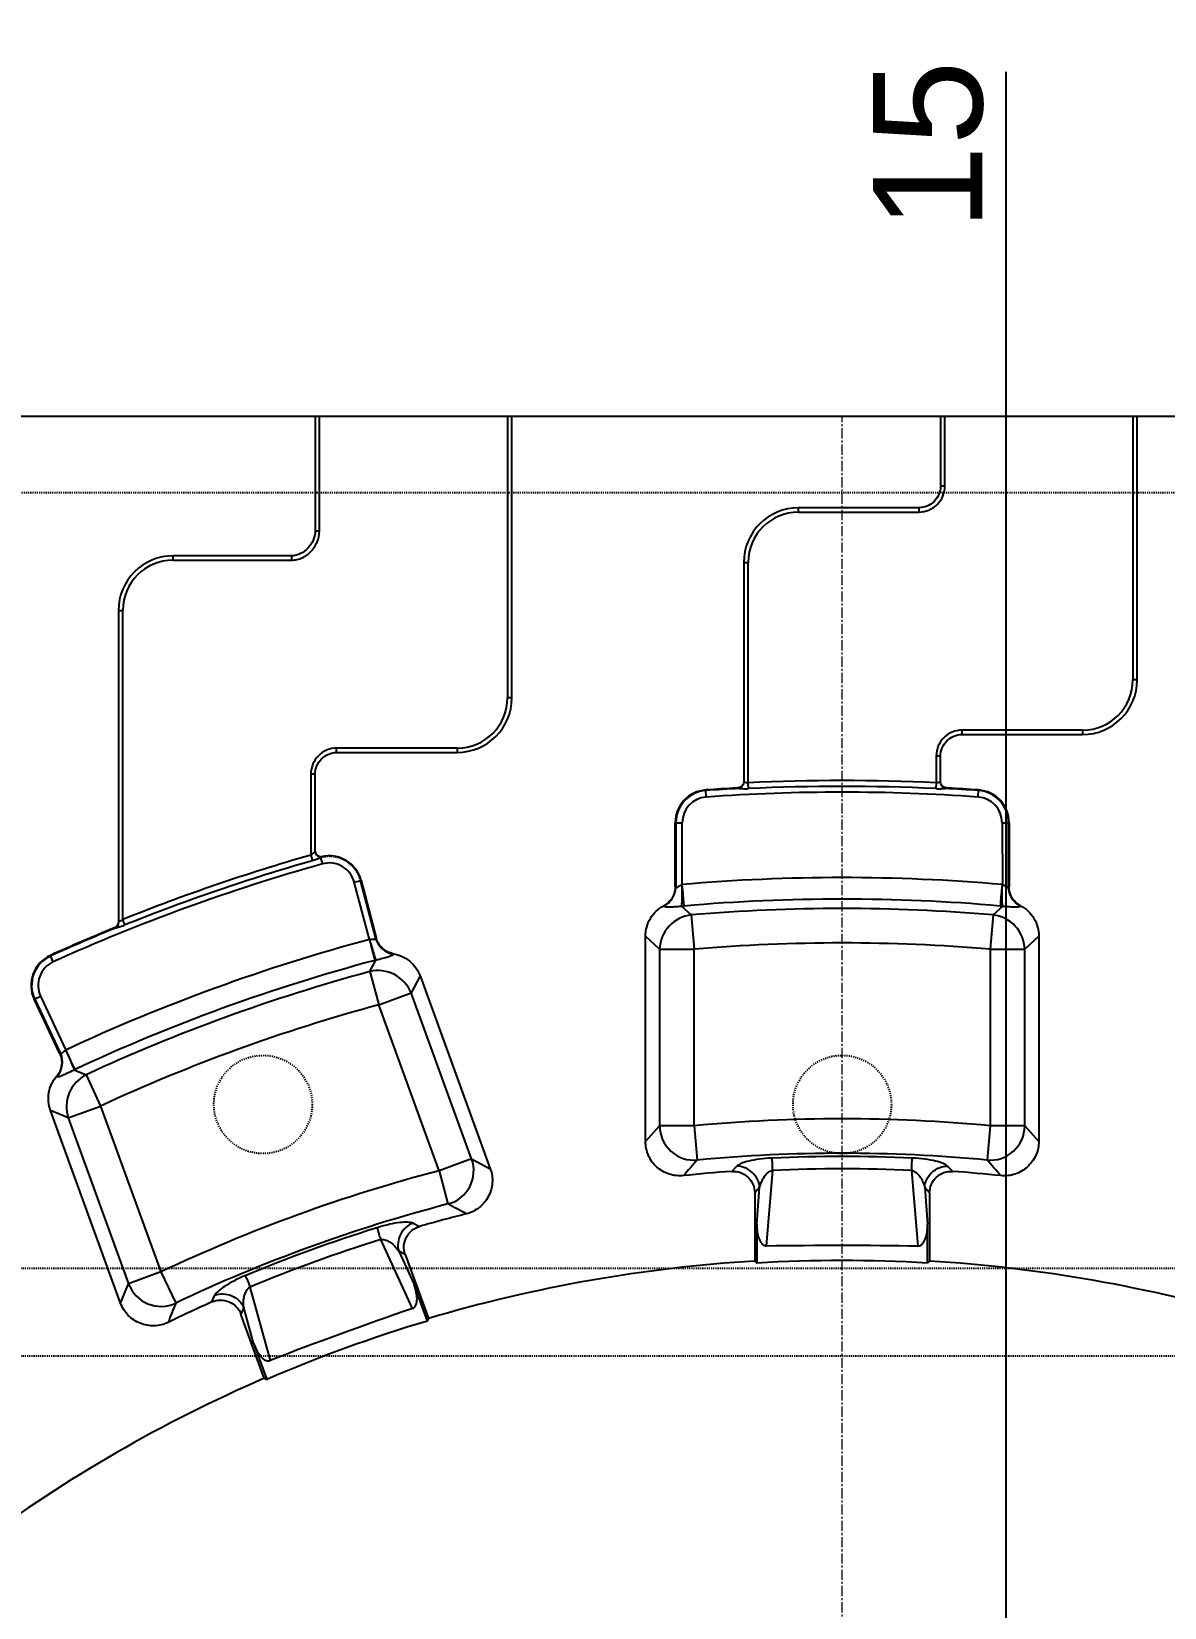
# Model space of a CAD drawing. Header units: millimetres. Extents: x 2164 to 3649, y 875 to 1925.
# Drawn here: x 2832.6 to 2936.3, y 1500.7 to 1645 of the extents above; entities that cross this region are included whole.
import ezdxf

# ---------------------------------------------------------------- set-up
doc = ezdxf.new("R2010")
doc.units = ezdxf.units.MM
doc.linetypes.add('CENTER', pattern=[0.6, 0.375, -0.075, 0.075, -0.075])
doc.linetypes.add('HIDDEN', pattern=[0.2, 0.1, -0.1])
doc.layers.add('21', color=7, linetype='Continuous')
doc.layers.add('center', color=1, linetype='CENTER', lineweight=9)
doc.layers.add('dim', color=82, linetype='Continuous', lineweight=9)
doc.styles.get("Standard").update_dxf_attribs({"font": 'arial.ttf'})
doc.dimstyles.new('ISO-25', dxfattribs={"dimscale": 4, "dimtxt": 2.5, "dimasz": 2.5, "dimexe": 1.25, "dimexo": 0.625, "dimtad": 1, "dimtxsty": 'Standard', "dimcen": 2.5, "dimadec": 0, "dimazin": 0, "dimtfac": 1, "dimtmove": 0, "dimatfit": 3, "dimfxl": 0, "dimarcsym": 0})

# ---------------------------------------------------------------- blocks, each defined once
blk = doc.blocks.new('*D26')
at = {"layer": 'Defpoints', "color": 0, "transparency": 16777216}
for p in [(2921.76, 1625.86), (2921.76, 1459.78), (2906.76, 1399.78)]:
    blk.add_point(p, dxfattribs=at)
at = {"layer": 'dim', "color": 0, "lineweight": -2, "transparency": 16777216}
blk.add_line((2921.76, 1461.78), (2921.76, 1641.32), dxfattribs=at)
at = {"layer": 'dim', "color": 0, "transparency": 16777216, "insert": (2914.66, 1634.59), "char_height": 10, "attachment_point": 5, "rotation": 90}
blk.add_mtext('15', dxfattribs=at)
blk = doc.blocks.new('*D27')
at = {"layer": 'Defpoints', "color": 0, "transparency": 16777216}
for p in [(2987.76, 1629.23), (2987.76, 1480.78), (2906.76, 1399.78)]:
    blk.add_point(p, dxfattribs=at)
at = {"layer": 'dim', "color": 0, "lineweight": -2, "transparency": 16777216}
blk.add_line((2987.76, 1482.78), (2987.76, 1643.64), dxfattribs=at)
at = {"layer": 'dim', "color": 0, "transparency": 16777216, "insert": (2980.66, 1637.43), "char_height": 10, "attachment_point": 5, "rotation": 90}
blk.add_mtext('81', dxfattribs=at)
blk = doc.blocks.new('*D28')
at = {"layer": 'Defpoints', "color": 0, "transparency": 16777216}
for p in [(2964.76, 1626.46), (2964.76, 1422.28), (2906.76, 1399.78)]:
    blk.add_point(p, dxfattribs=at)
at = {"layer": 'dim', "color": 0, "lineweight": -2, "transparency": 16777216}
blk.add_line((2964.76, 1424.28), (2964.76, 1642.8), dxfattribs=at)
at = {"layer": 'dim', "color": 0, "transparency": 16777216, "insert": (2957.66, 1635.63), "char_height": 10, "attachment_point": 5, "rotation": 90}
blk.add_mtext('58', dxfattribs=at)

msp = doc.modelspace()

# ---------------------------------------------------------------- linework, layer by layer
at = {"layer": '21', "color": 7, "linetype": 'Continuous'}
for p, q in [((2756.76, 1609.779), (3056.76, 1609.779)), ((2858.528, 1609.779), (2858.528, 1599.263)), ((2858.925, 1599.263), (2858.925, 1609.779)), ((2876.131, 1609.779), (2876.131, 1584.008)), ((2876.528, 1584.008), (2876.528, 1609.779)), ((2915.76, 1609.779), (2915.76, 1603.377)), ((2916.157, 1603.377), (2916.157, 1609.779)), ((2933.364, 1609.779), (2933.364, 1585.652)), ((2933.76, 1585.652), (2933.76, 1609.779)), ((2916.157, 1603.377), (2915.76, 1603.377)), ((2902.76, 1601.011), (2902.76, 1601.407)), ((2913.791, 1601.407), (2902.76, 1601.407)), ((2902.76, 1601.011), (2913.791, 1601.011)), ((2913.791, 1601.407), (2913.791, 1601.011)), ((2858.925, 1599.263), (2858.528, 1599.263)), ((2845.528, 1596.611), (2845.528, 1597.008)), ((2856.376, 1597.008), (2845.528, 1597.008)), ((2845.528, 1596.611), (2856.376, 1596.611)), ((2856.376, 1597.008), (2856.376, 1596.611)), ((2897.76, 1596.407), (2897.76, 1576.291)), ((2897.76, 1596.407), (2898.157, 1596.407)), ((2898.157, 1576.225), (2898.157, 1596.407)), ((2840.528, 1592.008), (2840.528, 1563.502)), ((2840.528, 1592.008), (2840.925, 1592.008)), ((2840.925, 1563.708), (2840.925, 1592.008)), ((2933.76, 1585.652), (2933.364, 1585.652)), ((2876.528, 1584.008), (2876.131, 1584.008)), ((2917.73, 1580.652), (2917.73, 1581.049)), ((2928.76, 1581.049), (2917.73, 1581.049)), ((2917.73, 1580.652), (2928.76, 1580.652)), ((2928.76, 1581.049), (2928.76, 1580.652)), ((2860.497, 1579.008), (2860.497, 1579.405)), ((2871.528, 1579.405), (2860.497, 1579.405)), ((2860.497, 1579.008), (2871.528, 1579.008)), ((2871.528, 1579.405), (2871.528, 1579.008)), ((2915.364, 1578.682), (2915.364, 1576.224)), ((2915.364, 1578.682), (2915.76, 1578.682)), ((2915.76, 1576.291), (2915.76, 1578.682)), ((2858.131, 1577.038), (2858.131, 1569.609)), ((2858.131, 1577.038), (2858.528, 1577.038)), ((2858.515, 1569.934), (2858.528, 1577.038)), ((2894.318, 1574.926), (2894.272, 1575.569)), ((2898.183, 1575.692), (2898.157, 1576.225)), ((2915.364, 1576.224), (2915.338, 1575.692)), ((2919.203, 1574.926), (2919.249, 1575.569)), ((2891.485, 1566.716), (2891.485, 1572.577)), ((2891.485, 1572.577), (2892.129, 1572.577)), ((2891.538, 1572.577), (2891.538, 1566.667)), ((2892.102, 1566.901), (2892.129, 1572.577)), ((2921.392, 1572.577), (2921.419, 1566.9)), ((2921.392, 1572.577), (2922.036, 1572.577)), ((2921.983, 1566.666), (2921.984, 1572.577)), ((2922.036, 1572.577), (2922.036, 1566.715)), ((2859.031, 1569.361), (2859.188, 1568.8)), ((2862.105, 1567.132), (2862.728, 1567.296)), ((2863.498, 1561.875), (2862.105, 1567.132)), ((2864.075, 1561.96), (2862.676, 1567.282)), ((2862.728, 1567.296), (2864.114, 1562.024)), ((2891.538, 1566.667), (2891.485, 1566.716)), ((2922.036, 1566.715), (2921.983, 1566.666)), ((2890.437, 1564.972), (2890.475, 1564.938)), ((2892.063, 1564.929), (2892.945, 1564.136)), ((2892.945, 1564.136), (2893.209, 1560.995)), ((2920.576, 1564.135), (2920.312, 1560.995)), ((2920.576, 1564.135), (2921.458, 1564.929)), ((2923.046, 1564.938), (2923.084, 1564.972)), ((2841.123, 1563.213), (2840.925, 1563.708)), ((2864.114, 1562.024), (2864.075, 1561.96)), ((2888.76, 1543.398), (2888.76, 1562.183)), ((2890.057, 1560.995), (2888.76, 1562.183)), ((2924.76, 1562.183), (2923.463, 1560.995)), ((2924.76, 1562.183), (2924.76, 1543.398)), ((2834.559, 1559.836), (2834.294, 1560.423)), ((2863.533, 1558.949), (2864.09, 1559.994)), ((2865.667, 1560.536), (2865.692, 1560.58)), ((2890.057, 1560.995), (2890.057, 1544.829)), ((2890.057, 1560.995), (2893.209, 1560.995)), ((2893.209, 1544.829), (2893.209, 1560.995)), ((2920.312, 1560.995), (2920.312, 1544.829)), ((2920.312, 1560.995), (2923.463, 1560.995)), ((2923.463, 1544.829), (2923.463, 1560.995)), ((2863.533, 1558.949), (2864.359, 1555.908)), ((2868.133, 1558.546), (2867.321, 1556.986)), ((2868.133, 1558.546), (2874.558, 1540.893)), ((2864.359, 1555.908), (2867.321, 1556.986)), ((2872.85, 1541.794), (2867.321, 1556.986)), ((2832.815, 1556.408), (2833.398, 1556.683)), ((2835.143, 1551.476), (2832.815, 1556.408)), ((2832.863, 1556.431), (2835.214, 1551.452)), ((2833.398, 1556.683), (2835.71, 1551.76)), ((2869.889, 1540.716), (2864.359, 1555.908)), ((2835.214, 1551.452), (2835.143, 1551.476)), ((2836.471, 1549.941), (2837.569, 1549.498)), ((2834.864, 1549.357), (2834.912, 1549.34)), ((2837.569, 1549.498), (2838.891, 1546.638)), ((2840.729, 1528.58), (2834.304, 1546.233)), ((2835.929, 1545.56), (2834.304, 1546.233)), ((2835.929, 1545.56), (2838.891, 1546.638)), ((2835.929, 1545.56), (2841.459, 1530.368)), ((2838.891, 1546.638), (2844.42, 1531.446)), ((2888.76, 1543.398), (2890.057, 1544.829)), ((2893.209, 1544.829), (2890.057, 1544.829)), ((2893.209, 1544.829), (2893.502, 1541.691)), ((2920.312, 1544.829), (2920.019, 1541.691)), ((2923.463, 1544.829), (2920.312, 1544.829)), ((2923.463, 1544.829), (2924.76, 1543.398)), ((2872.85, 1541.794), (2869.889, 1540.716)), ((2872.85, 1541.794), (2874.558, 1540.893)), ((2896.65, 1540.65), (2897.105, 1541.131)), ((2869.889, 1540.716), (2870.686, 1537.668)), ((2900.377, 1540.744), (2899.814, 1533.848)), ((2913.706, 1533.832), (2913.141, 1540.745)), ((2899.209, 1539.166), (2898.76, 1538.685)), ((2898.76, 1538.685), (2898.761, 1532.439)), ((2898.937, 1535.847), (2899.209, 1539.166)), ((2914.311, 1539.167), (2914.584, 1535.831)), ((2914.76, 1538.685), (2914.311, 1539.167)), ((2914.76, 1538.685), (2914.76, 1532.437)), ((2867.489, 1535.911), (2868.084, 1535.612)), ((2898.937, 1535.847), (2898.937, 1532.262)), ((2914.584, 1532.26), (2914.584, 1535.831)), ((2867.447, 1528.113), (2864.547, 1534.427)), ((2866.184, 1533.344), (2867.587, 1530.291)), ((2866.773, 1533.044), (2866.184, 1533.344)), ((2866.773, 1533.044), (2868.908, 1527.179)), ((2844.42, 1531.446), (2841.459, 1530.368)), ((2844.42, 1531.446), (2845.769, 1528.598)), ((2840.729, 1528.58), (2841.459, 1530.368)), ((2852.556, 1530.065), (2854.399, 1523.342)), ((2868.803, 1526.953), (2867.587, 1530.291)), ((2849.083, 1528.696), (2849.348, 1529.309)), ((2851.997, 1528.183), (2851.738, 1527.572)), ((2852.89, 1524.921), (2851.997, 1528.183)), ((2853.872, 1521.709), (2851.738, 1527.572)), ((2852.89, 1524.921), (2854.098, 1521.603))]:
    msp.add_line(p, q, dxfattribs=at)
at = {"layer": '21', "color": 8, "linetype": 'HIDDEN'}
for p, q in [((3056.76, 1602.779), (2756.76, 1602.779)), ((2706.76, 1531.779), (3035.26, 1531.779)), ((2706.76, 1523.779), (3035.26, 1523.779))]:
    msp.add_line(p, q, dxfattribs=at)
for centre in [(2853.76, 1546.779), (2906.76, 1546.779)]:
    msp.add_circle(centre, 4.5, dxfattribs=at)
at = {"layer": '21', "color": 7, "linetype": 'Continuous'}
for centre, radius, start, end in [((2902.76, 1596.407), 5, 90, 180), ((2902.76, 1596.407), 4.603, 90, 180), ((2845.528, 1592.008), 5, 90, 180), ((2845.528, 1592.008), 4.603, 90, 180), ((2928.76, 1585.652), 5, 270, 0), ((2928.76, 1585.652), 4.603, 270, 0), ((2871.528, 1584.008), 5, 270, 0), ((2871.528, 1584.008), 4.603, 270, 0), ((2894.485, 1572.577), 3, 94.063, 180), ((2906.759, 1399.779), 176.233, 93.13361, 94.063), ((2906.759, 1399.779), 176.179, 93.06256, 94.063), ((2906.759, 1399.779), 176.655, 87.20808, 92.79093), ((2906.759, 1399.779), 176.121, 87.20808, 92.79093), ((2906.759, 1399.779), 176.179, 85.93596, 86.93644), ((2906.759, 1399.779), 176.233, 85.93596, 86.8654), ((2919.036, 1572.577), 3, 0, 85.93596), ((2894.485, 1572.577), 2.946, 94.063, 180), ((2894.485, 1572.577), 2.355, 94.063, 180), ((2906.759, 1399.779), 175.588, 85.93596, 94.063), ((2919.036, 1572.577), 2.355, 0, 85.93596), ((2919.034, 1572.573), 2.95, 0.06017, 85.90257), ((2906.762, 1399.78), 175.588, 105.72028, 114.28079), ((2906.762, 1399.78), 176.655, 105.97943, 111.88179), ((2906.762, 1399.78), 176.121, 105.97943, 111.88179), ((2859.827, 1566.533), 3, 14.728, 104.13624), ((2859.827, 1566.533), 2.355, 14.728, 105.72028), ((2906.759, 1399.779), 167.77, 84.98661, 95.01231), ((2906.759, 1399.779), 165.8, 84.99636, 95.00257), ((2890.923, 1580.684), 15.797, 274.13767, 275.00387), ((2906.759, 1399.779), 164.936, 85.19454, 94.80438), ((2922.598, 1580.684), 15.797, 264.99506, 265.86156), ((2906.762, 1399.78), 176.233, 112.23191, 114.28079), ((2906.762, 1399.78), 176.179, 112.15761, 114.28079), ((2906.766, 1399.78), 167.77, 104.94524, 115.05757), ((2906.759, 1399.779), 161.784, 85.19454, 94.80438), ((2835.528, 1557.689), 3, 114.28079, 205.27308), ((2835.528, 1557.689), 2.946, 114.28079, 205.27308), ((2835.528, 1557.689), 2.355, 114.28079, 205.27308), ((2906.766, 1399.78), 165.8, 104.94912, 115.05391), ((2859.93, 1575.195), 15.76, 284.94906, 285.30362), ((2906.766, 1399.78), 164.936, 105.19562, 114.80546), ((2906.766, 1399.78), 161.784, 105.19562, 114.80546), ((2829.88, 1564.258), 15.761, 294.72024, 295.05396), ((2906.759, 1399.779), 145.681, 84.66189, 95.33691), ((2893.209, 1544.829), 3.151, 180, 275.33691), ((2920.312, 1544.829), 3.151, 264.66189, 0), ((2869.889, 1540.716), 3.151, 284.66309, 20), ((3170.207, 1295.06), 370.665, 138.28891, 138.58389), ((2906.759, 1399.779), 142.53, 84.66189, 95.33691), ((2906.774, 1398.788), 143.223, 87.433, 92.57925), ((2643.317, 1295.067), 370.658, 41.4155, 41.71048), ((2906.766, 1399.78), 145.681, 104.66309, 115.33811), ((2906.759, 1399.779), 141.233, 94.10459, 95.90218), ((2906.775, 1397.826), 143.061, 87.44937, 92.56296), ((2906.759, 1399.779), 141.233, 84.09659, 85.89415), ((2906.766, 1399.78), 142.53, 104.66309, 115.33811), ((2906.766, 1399.78), 141.233, 104.09782, 105.89541), ((2695.02, 1211.268), 370.669, 61.41611, 61.71108), ((2906.992, 1399.102), 142.949, 107.41467, 112.56968), ((2907.308, 1398.233), 142.75, 107.43063, 112.55361), ((2906.747, 1399.766), 132.914, 93.44456, 106.54026), ((2906.747, 1399.633), 132.858, 86.61815, 93.36978), ((2917.929, 1529.107), 4.597, 133.57501, 136.68732), ((2906.747, 1399.766), 132.913, 73.44719, 86.54346), ((2844.42, 1531.446), 3.151, 200, 295.33811), ((2906.766, 1399.78), 141.233, 114.10585, 115.90341), ((3190.134, 1391.485), 370.658, 158.28952, 158.5845), ((3001.939, 1140.013), 410.742, 109.11321, 111.05125), ((2906.747, 1399.766), 132.726, 106.61165, 113.37), ((2873.024, 1525.134), 4.596, 153.57094, 156.6859), ((2906.747, 1399.766), 132.914, 113.44141, 126.53952)]:
    msp.add_arc(centre, radius, start, end, dxfattribs=at)
at = {"layer": '21', "color": 8, "linetype": 'HIDDEN'}
msp.add_arc((2859.827, 1566.533), 2.946, 14.728, 104.02506, dxfattribs=at)
at = {"layer": '21', "color": 7, "linetype": 'Continuous'}
for points, knots in [([(2915.76, 1603.377), (2915.759, 1603.121), (2915.657, 1602.603), (2915.216, 1601.952), (2914.565, 1601.51), (2914.047, 1601.409), (2913.791, 1601.407)], [0, 0, 0, 0, 0.2500543, 0.5000031, 0.7499496, 1, 1, 1, 1]), ([(2913.791, 1601.011), (2914.103, 1601.015), (2914.724, 1601.139), (2915.499, 1601.669), (2916.028, 1602.444), (2916.153, 1603.065), (2916.157, 1603.377)], [0, 0, 0, 0, 0.2542046, 0.5000027, 0.7458302, 1, 1, 1, 1]), ([(2858.528, 1599.263), (2858.527, 1598.979), (2858.393, 1598.409), (2857.911, 1597.693), (2857.231, 1597.158), (2856.659, 1597.006), (2856.376, 1597.008)], [0, 0, 0, 0, 0.2499925, 0.5001537, 0.750302, 1, 1, 1, 1]), ([(2856.376, 1596.611), (2856.544, 1596.611), (2856.88, 1596.65), (2857.356, 1596.82), (2857.788, 1597.081), (2858.293, 1597.528), (2858.77, 1598.245), (2858.921, 1598.924), (2858.925, 1599.263)], [0, 0, 0, 0, 0.1249783, 0.2486898, 0.37298, 0.4980334, 0.7482147, 1, 1, 1, 1]), ([(2917.73, 1581.049), (2917.418, 1581.044), (2916.797, 1580.92), (2916.022, 1580.39), (2915.493, 1579.615), (2915.368, 1578.994), (2915.364, 1578.682)], [0, 0, 0, 0, 0.2542046, 0.5000027, 0.7458302, 1, 1, 1, 1]), ([(2915.76, 1578.682), (2915.762, 1578.938), (2915.864, 1579.456), (2916.305, 1580.107), (2916.956, 1580.549), (2917.474, 1580.65), (2917.73, 1580.652)], [0, 0, 0, 0, 0.2500543, 0.5000031, 0.7499496, 1, 1, 1, 1]), ([(2860.497, 1579.405), (2860.185, 1579.4), (2859.564, 1579.272), (2858.795, 1578.739), (2858.262, 1577.971), (2858.135, 1577.351), (2858.131, 1577.038)], [0, 0, 0, 0, 0.2548703, 0.5002084, 0.7453838, 1, 1, 1, 1]), ([(2858.528, 1577.038), (2858.529, 1577.293), (2858.637, 1577.809), (2859.087, 1578.448), (2859.726, 1578.9), (2860.242, 1579.007), (2860.497, 1579.008)], [0, 0, 0, 0, 0.2499966, 0.5000091, 0.7500209, 1, 1, 1, 1]), ([(2897.69, 1576.061), (2897.628, 1575.969), (2897.457, 1575.814), (2897.235, 1575.756), (2897.125, 1575.749)], [0, 0, 0, 0, 0.5002668, 1, 1, 1, 1]), ([(2897.346, 1575.706), (2897.326, 1575.709), (2897.251, 1575.72), (2897.177, 1575.734), (2897.125, 1575.749)], [0, 0, 0, 0, 0.2786185, 1, 1, 1, 1]), ([(2897.346, 1575.706), (2897.422, 1575.722), (2897.574, 1575.82), (2897.658, 1575.974), (2897.69, 1576.061)], [0, 0, 0, 0, 0.453905, 1, 1, 1, 1]), ([(2897.346, 1575.706), (2897.483, 1575.702), (2897.762, 1575.685), (2898.041, 1575.685), (2898.183, 1575.692)], [0, 0, 0, 0, 0.4896001, 1, 1, 1, 1]), ([(2898.157, 1576.225), (2898.121, 1576.222), (2898.032, 1576.221), (2897.899, 1576.25), (2897.804, 1576.276), (2897.76, 1576.291)], [0, 0, 0, 0, 0.2706151, 0.6574064, 1, 1, 1, 1]), ([(2915.338, 1575.692), (2915.48, 1575.685), (2915.759, 1575.684), (2916.038, 1575.702), (2916.175, 1575.706)], [0, 0, 0, 0, 0.5103993, 1, 1, 1, 1]), ([(2915.76, 1576.291), (2915.732, 1576.281), (2915.655, 1576.259), (2915.524, 1576.224), (2915.418, 1576.22), (2915.364, 1576.224)], [0, 0, 0, 0, 0.222301, 0.5973959, 1, 1, 1, 1]), ([(2916.396, 1575.748), (2916.34, 1575.752), (2916.229, 1575.768), (2916.075, 1575.835), (2915.94, 1575.934), (2915.863, 1576.015), (2915.831, 1576.061)], [0, 0, 0, 0, 0.2502253, 0.4993922, 0.7504099, 1, 1, 1, 1]), ([(2916.175, 1575.706), (2916.101, 1575.722), (2915.953, 1575.826), (2915.863, 1575.973), (2915.831, 1576.061)], [0, 0, 0, 0, 0.4478265, 1, 1, 1, 1]), ([(2916.396, 1575.748), (2916.38, 1575.744), (2916.307, 1575.726), (2916.233, 1575.714), (2916.175, 1575.706)], [0, 0, 0, 0, 0.2165228, 1, 1, 1, 1]), ([(2858.515, 1569.934), (2858.496, 1569.915), (2858.414, 1569.831), (2858.327, 1569.752), (2858.257, 1569.697)], [0, 0, 0, 0, 0.2331445, 1, 1, 1, 1]), ([(2858.515, 1569.934), (2858.515, 1569.836), (2858.629, 1569.643), (2858.804, 1569.546), (2858.896, 1569.508)], [0, 0, 0, 0, 0.4982123, 1, 1, 1, 1]), ([(2858.515, 1569.934), (2858.558, 1569.792), (2858.672, 1569.599), (2858.864, 1569.413), (2858.979, 1569.363), (2859.031, 1569.361)], [0, 0, 0, 0, 0.555396, 0.8071711, 1, 1, 1, 1]), ([(2858.131, 1569.609), (2858.148, 1569.558), (2858.179, 1569.458), (2858.213, 1569.315), (2858.246, 1569.198), (2858.279, 1569.127), (2858.278, 1569.096)], [0, 0, 0, 0, 0.3038525, 0.5854702, 0.8236464, 1, 1, 1, 1]), ([(2859.113, 1569.392), (2859.119, 1569.4), (2859.133, 1569.426), (2859.106, 1569.44), (2859.094, 1569.442)], [0, 0, 0, 0, 0.4742557, 1, 1, 1, 1]), ([(2892.102, 1566.901), (2892.027, 1566.869), (2891.926, 1566.808), (2891.804, 1566.724), (2891.729, 1566.671), (2891.664, 1566.631), (2891.611, 1566.605), (2891.554, 1566.613), (2891.543, 1566.649), (2891.538, 1566.667)], [0, 0, 0, 0, 0.3600744, 0.5198337, 0.6590767, 0.7727519, 0.8574208, 0.9187834, 1, 1, 1, 1]), ([(2892.063, 1564.929), (2892.076, 1564.959), (2892.09, 1565.043), (2892.103, 1565.194), (2892.11, 1565.396), (2892.114, 1565.746), (2892.109, 1566.252), (2892.103, 1566.675), (2892.102, 1566.901)], [0, 0, 0, 0, 0.0492402, 0.1274399, 0.2309813, 0.3567214, 0.6580001, 1, 1, 1, 1]), ([(2892.301, 1564.948), (2892.294, 1565.027), (2892.266, 1565.347), (2892.216, 1566), (2892.15, 1566.572), (2892.102, 1566.901)], [0, 0, 0, 0, 0.1205942, 0.4920331, 1, 1, 1, 1]), ([(2921.419, 1566.9), (2921.386, 1566.676), (2921.328, 1566.252), (2921.279, 1565.599), (2921.24, 1565.174), (2921.22, 1564.948)], [0, 0, 0, 0, 0.347416, 0.6527185, 1, 1, 1, 1]), ([(2921.458, 1564.929), (2921.445, 1564.959), (2921.431, 1565.043), (2921.418, 1565.194), (2921.411, 1565.396), (2921.407, 1565.745), (2921.412, 1566.252), (2921.418, 1566.675), (2921.419, 1566.9)], [0, 0, 0, 0, 0.0492457, 0.1274444, 0.2311783, 0.356723, 0.6579996, 1, 1, 1, 1]), ([(2921.983, 1566.666), (2921.978, 1566.649), (2921.967, 1566.613), (2921.91, 1566.606), (2921.858, 1566.631), (2921.794, 1566.67), (2921.719, 1566.723), (2921.596, 1566.807), (2921.495, 1566.869), (2921.419, 1566.9)], [0, 0, 0, 0, 0.0807529, 0.1417379, 0.2255946, 0.3380423, 0.4765085, 0.6363037, 1, 1, 1, 1]), ([(2891.485, 1566.716), (2891.485, 1566.363), (2891.293, 1565.645), (2890.749, 1565.136), (2890.437, 1564.972)], [0, 0, 0, 0, 0.5000926, 1, 1, 1, 1]), ([(2890.475, 1564.938), (2890.782, 1565.106), (2891.309, 1565.617), (2891.529, 1566.318), (2891.538, 1566.667)], [0, 0, 0, 0, 0.5012678, 1, 1, 1, 1]), ([(2923.046, 1564.938), (2922.739, 1565.106), (2922.212, 1565.617), (2921.992, 1566.318), (2921.983, 1566.666)], [0, 0, 0, 0, 0.5012677, 1, 1, 1, 1]), ([(2923.084, 1564.972), (2922.772, 1565.135), (2922.228, 1565.645), (2922.036, 1566.363), (2922.036, 1566.715)], [0, 0, 0, 0, 0.4999156, 1, 1, 1, 1]), ([(2888.76, 1562.183), (2888.76, 1562.747), (2889.068, 1563.896), (2889.938, 1564.711), (2890.437, 1564.972)], [0, 0, 0, 0, 0.5001036, 1, 1, 1, 1]), ([(2890.475, 1564.938), (2890.527, 1564.895), (2890.704, 1564.85), (2891.027, 1564.863), (2891.493, 1564.897), (2891.854, 1564.92), (2892.063, 1564.929)], [0, 0, 0, 0, 0.1267772, 0.3222188, 0.6090556, 1, 1, 1, 1]), ([(2921.458, 1564.929), (2921.667, 1564.92), (2922.028, 1564.897), (2922.494, 1564.862), (2922.817, 1564.851), (2922.994, 1564.895), (2923.046, 1564.938)], [0, 0, 0, 0, 0.3908124, 0.6776567, 0.8731145, 1, 1, 1, 1]), ([(2923.084, 1564.972), (2923.583, 1564.711), (2924.454, 1563.896), (2924.76, 1562.746), (2924.76, 1562.183)], [0, 0, 0, 0, 0.49993, 1, 1, 1, 1]), ([(2840.51, 1563.378), (2840.479, 1563.275), (2840.37, 1563.078), (2840.184, 1562.953), (2840.084, 1562.912)], [0, 0, 0, 0, 0.4999536, 1, 1, 1, 1]), ([(2840.315, 1562.949), (2840.292, 1562.943), (2840.216, 1562.925), (2840.138, 1562.914), (2840.084, 1562.912)], [0, 0, 0, 0, 0.3043783, 1, 1, 1, 1]), ([(2840.51, 1563.378), (2840.509, 1563.333), (2840.489, 1563.176), (2840.411, 1563.013), (2840.315, 1562.949)], [0, 0, 0, 0, 0.282789, 1, 1, 1, 1]), ([(2840.315, 1562.949), (2840.447, 1562.99), (2840.721, 1563.062), (2840.988, 1563.159), (2841.123, 1563.213)], [0, 0, 0, 0, 0.4866166, 1, 1, 1, 1]), ([(2840.925, 1563.708), (2840.893, 1563.682), (2840.771, 1563.595), (2840.631, 1563.538), (2840.528, 1563.502)], [0, 0, 0, 0, 0.2685251, 1, 1, 1, 1]), ([(2864.075, 1561.96), (2864.075, 1561.942), (2864.072, 1561.906), (2864.025, 1561.875), (2863.967, 1561.87), (2863.864, 1561.876), (2863.707, 1561.896), (2863.571, 1561.89), (2863.498, 1561.875)], [0, 0, 0, 0, 0.0862748, 0.1569122, 0.2460685, 0.3596365, 0.6472812, 1, 1, 1, 1]), ([(2863.498, 1561.875), (2863.562, 1561.659), (2863.683, 1561.253), (2863.85, 1560.703), (2863.969, 1560.319), (2864.046, 1560.098), (2864.076, 1560.021), (2864.09, 1559.993)], [0, 0, 0, 0, 0.3418227, 0.6444139, 0.8747343, 0.9526004, 1, 1, 1, 1]), ([(2863.498, 1561.875), (2863.552, 1561.653), (2863.71, 1561.016), (2863.885, 1560.383), (2863.996, 1559.969)], [0, 0, 0, 0, 0.347256, 1, 1, 1, 1]), ([(2864.075, 1561.96), (2864.179, 1561.607), (2864.607, 1560.954), (2865.302, 1560.603), (2865.667, 1560.536)], [0, 0, 0, 0, 0.4986441, 1, 1, 1, 1]), ([(2865.692, 1560.58), (2865.325, 1560.64), (2864.61, 1560.982), (2864.208, 1561.664), (2864.114, 1562.024)], [0, 0, 0, 0, 0.4998976, 1, 1, 1, 1]), ([(2864.09, 1559.993), (2864.299, 1560.056), (2864.665, 1560.156), (2865.141, 1560.279), (2865.465, 1560.375), (2865.629, 1560.476), (2865.667, 1560.536)], [0, 0, 0, 0, 0.3892942, 0.6771288, 0.8736956, 1, 1, 1, 1]), ([(2865.692, 1560.58), (2866.234, 1560.491), (2867.289, 1560.014), (2867.945, 1559.062), (2868.133, 1558.546)], [0, 0, 0, 0, 0.499926, 1, 1, 1, 1]), ([(2835.143, 1551.476), (2835.302, 1551.14), (2835.433, 1550.361), (2835.106, 1549.639), (2834.864, 1549.357)], [0, 0, 0, 0, 0.500111, 1, 1, 1, 1]), ([(2835.214, 1551.452), (2835.361, 1551.115), (2835.454, 1550.341), (2835.147, 1549.625), (2834.912, 1549.34)], [0, 0, 0, 0, 0.4986418, 1, 1, 1, 1]), ([(2835.71, 1551.76), (2835.645, 1551.725), (2835.536, 1551.643), (2835.429, 1551.526), (2835.354, 1551.455), (2835.307, 1551.421), (2835.251, 1551.413), (2835.225, 1551.439), (2835.214, 1551.452)], [0, 0, 0, 0, 0.352403, 0.6406936, 0.7548538, 0.8444338, 0.9148695, 1, 1, 1, 1]), ([(2836.554, 1549.98), (2836.52, 1550.052), (2836.242, 1550.647), (2835.966, 1551.242), (2835.71, 1551.76)], [0, 0, 0, 0, 0.1206004, 1, 1, 1, 1]), ([(2835.71, 1551.76), (2835.8, 1551.554), (2835.969, 1551.165), (2836.197, 1550.637), (2836.353, 1550.267), (2836.436, 1550.049), (2836.464, 1549.971), (2836.471, 1549.94)], [0, 0, 0, 0, 0.3418597, 0.6444739, 0.8747947, 0.9526443, 1, 1, 1, 1]), ([(2834.912, 1549.34), (2834.979, 1549.318), (2835.17, 1549.345), (2835.48, 1549.482), (2835.925, 1549.694), (2836.27, 1549.853), (2836.471, 1549.94)], [0, 0, 0, 0, 0.1257084, 0.3226099, 0.6103325, 1, 1, 1, 1]), ([(2834.304, 1546.233), (2834.117, 1546.748), (2834.007, 1547.898), (2834.507, 1548.941), (2834.864, 1549.357)], [0, 0, 0, 0, 0.500096, 1, 1, 1, 1]), ([(2892.236, 1540.263), (2891.8, 1540.229), (2890.903, 1540.307), (2889.73, 1540.98), (2888.941, 1542.076), (2888.766, 1542.961), (2888.76, 1543.398)], [0, 0, 0, 0, 0.2501823, 0.5000349, 0.7498797, 1, 1, 1, 1]), ([(2924.76, 1543.398), (2924.758, 1542.962), (2924.579, 1542.077), (2923.772, 1541.001), (2922.617, 1540.313), (2921.719, 1540.223), (2921.285, 1540.263)], [0, 0, 0, 0, 0.2499927, 0.4999666, 0.7499636, 1, 1, 1, 1]), ([(2900.328, 1541.866), (2899.943, 1541.85), (2899.231, 1541.785), (2898.283, 1541.618), (2897.582, 1541.423), (2897.218, 1541.235), (2897.105, 1541.131)], [0, 0, 0, 0, 0.3463569, 0.6408782, 0.8622846, 1, 1, 1, 1]), ([(2899.209, 1539.166), (2899.2, 1539.424), (2899.057, 1539.949), (2898.562, 1540.582), (2897.896, 1541.033), (2897.363, 1541.14), (2897.105, 1541.131)], [0, 0, 0, 0, 0.246559, 0.5000007, 0.7534419, 1, 1, 1, 1]), ([(2900.377, 1540.744), (2900.388, 1540.877), (2900.396, 1541.122), (2900.377, 1541.45), (2900.351, 1541.69), (2900.33, 1541.819), (2900.328, 1541.866)], [0, 0, 0, 0, 0.3561068, 0.6527965, 0.8736279, 1, 1, 1, 1]), ([(2913.141, 1540.745), (2913.13, 1540.878), (2913.123, 1541.124), (2913.141, 1541.452), (2913.166, 1541.692), (2913.187, 1541.821), (2913.188, 1541.868)], [0, 0, 0, 0, 0.356127, 0.6531657, 0.8746093, 1, 1, 1, 1]), ([(2916.415, 1541.132), (2916.365, 1541.178), (2916.232, 1541.267), (2915.869, 1541.438), (2915.238, 1541.624), (2914.294, 1541.792), (2913.581, 1541.851), (2913.188, 1541.868)], [0, 0, 0, 0, 0.061046, 0.1415659, 0.3594868, 0.6480966, 1, 1, 1, 1]), ([(2914.311, 1539.167), (2914.328, 1539.682), (2914.841, 1540.709), (2915.9, 1541.151), (2916.415, 1541.132)], [0, 0, 0, 0, 0.500002, 1, 1, 1, 1]), ([(2874.558, 1540.893), (2874.705, 1540.483), (2874.839, 1539.589), (2874.449, 1538.303), (2873.599, 1537.261), (2872.786, 1536.87), (2872.364, 1536.759)], [0, 0, 0, 0, 0.2500056, 0.4999919, 0.7499796, 1, 1, 1, 1]), ([(2896.65, 1540.65), (2896.917, 1540.664), (2897.465, 1540.598), (2898.166, 1540.163), (2898.65, 1539.495), (2898.756, 1538.953), (2898.76, 1538.685)], [0, 0, 0, 0, 0.2501467, 0.4999997, 0.7498528, 1, 1, 1, 1]), ([(2899.209, 1539.166), (2899.216, 1539.203), (2899.253, 1539.358), (2899.305, 1539.509), (2899.351, 1539.621)], [0, 0, 0, 0, 0.2393542, 1, 1, 1, 1]), ([(2899.351, 1539.621), (2899.399, 1539.737), (2899.509, 1539.963), (2899.702, 1540.288), (2899.981, 1540.581), (2900.236, 1540.7), (2900.377, 1540.744)], [0, 0, 0, 0, 0.2399015, 0.4776322, 0.7187441, 1, 1, 1, 1]), ([(2913.141, 1540.745), (2913.239, 1540.715), (2913.416, 1540.635), (2913.697, 1540.413), (2913.96, 1540.078), (2914.179, 1539.637), (2914.279, 1539.323), (2914.311, 1539.167)], [0, 0, 0, 0, 0.1498472, 0.280959, 0.5213096, 0.7663337, 1, 1, 1, 1]), ([(2914.76, 1538.685), (2914.765, 1538.953), (2914.871, 1539.495), (2915.355, 1540.163), (2916.056, 1540.597), (2916.604, 1540.664), (2916.871, 1540.65)], [0, 0, 0, 0, 0.2501465, 0.4999992, 0.7498523, 1, 1, 1, 1]), ([(2867.489, 1535.911), (2867.426, 1535.937), (2867.272, 1535.974), (2866.872, 1536.011), (2866.216, 1535.97), (2865.273, 1535.806), (2864.584, 1535.618), (2864.21, 1535.499)], [0, 0, 0, 0, 0.061069, 0.1415718, 0.3594233, 0.6480062, 1, 1, 1, 1]), ([(2864.21, 1535.499), (2864.224, 1535.454), (2864.249, 1535.326), (2864.306, 1535.091), (2864.4, 1534.777), (2864.491, 1534.549), (2864.547, 1534.427)], [0, 0, 0, 0, 0.1263899, 0.3472378, 0.6439201, 1, 1, 1, 1]), ([(2867.489, 1535.911), (2867.244, 1535.831), (2866.78, 1535.548), (2866.309, 1534.896), (2866.06, 1534.132), (2866.104, 1533.59), (2866.184, 1533.344)], [0, 0, 0, 0, 0.2463255, 0.4999993, 0.7536737, 1, 1, 1, 1]), ([(2866.773, 1533.044), (2866.686, 1533.298), (2866.6, 1533.843), (2866.826, 1534.636), (2867.336, 1535.284), (2867.828, 1535.534), (2868.084, 1535.612)], [0, 0, 0, 0, 0.2501447, 0.4999992, 0.749854, 1, 1, 1, 1]), ([(2898.937, 1535.847), (2898.937, 1535.651), (2898.959, 1535.258), (2899.049, 1534.773), (2899.18, 1534.401), (2899.318, 1534.139), (2899.516, 1533.915), (2899.716, 1533.843), (2899.814, 1533.848)], [0, 0, 0, 0, 0.2500889, 0.5000711, 0.6251699, 0.7502575, 0.8752773, 1, 1, 1, 1]), ([(2913.706, 1533.832), (2913.804, 1533.826), (2914.006, 1533.894), (2914.204, 1534.121), (2914.342, 1534.383), (2914.473, 1534.755), (2914.563, 1535.241), (2914.584, 1535.634), (2914.584, 1535.831)], [0, 0, 0, 0, 0.1247093, 0.2497772, 0.3748396, 0.4999385, 0.7499108, 1, 1, 1, 1]), ([(2864.547, 1534.427), (2864.649, 1534.432), (2864.843, 1534.418), (2865.182, 1534.305), (2865.543, 1534.08), (2865.9, 1533.74), (2866.101, 1533.48), (2866.184, 1533.344)], [0, 0, 0, 0, 0.1498488, 0.2809902, 0.5214196, 0.7663908, 1, 1, 1, 1]), ([(2898.76, 1532.439), (2898.789, 1532.412), (2898.855, 1532.36), (2898.907, 1532.294), (2898.937, 1532.262)], [0, 0, 0, 0, 0.4769262, 1, 1, 1, 1]), ([(2852.128, 1531.104), (2851.771, 1530.956), (2851.124, 1530.652), (2850.289, 1530.171), (2849.697, 1529.747), (2849.418, 1529.446), (2849.348, 1529.309)], [0, 0, 0, 0, 0.3463281, 0.640864, 0.8622989, 1, 1, 1, 1]), ([(2852.128, 1531.104), (2852.145, 1531.06), (2852.209, 1530.946), (2852.314, 1530.729), (2852.444, 1530.427), (2852.521, 1530.194), (2852.556, 1530.065)], [0, 0, 0, 0, 0.1254004, 0.3468533, 0.643888, 1, 1, 1, 1]), ([(2849.348, 1529.309), (2849.826, 1529.503), (2850.972, 1529.45), (2851.805, 1528.661), (2851.997, 1528.183)], [0, 0, 0, 0, 0.4999981, 1, 1, 1, 1]), ([(2851.997, 1528.183), (2851.974, 1528.34), (2851.962, 1528.627), (2852, 1529.034), (2852.088, 1529.401), (2852.251, 1529.767), (2852.439, 1529.976), (2852.556, 1530.065)], [0, 0, 0, 0, 0.2337336, 0.418351, 0.5982583, 0.784018, 1, 1, 1, 1]), ([(2867.447, 1528.113), (2867.541, 1528.142), (2867.707, 1528.275), (2867.814, 1528.556), (2867.856, 1528.849), (2867.85, 1529.243), (2867.769, 1529.73), (2867.655, 1530.107), (2867.587, 1530.291)], [0, 0, 0, 0, 0.1247082, 0.2497804, 0.3748375, 0.499938, 0.7499136, 1, 1, 1, 1]), ([(2845.067, 1526.823), (2844.673, 1526.637), (2843.798, 1526.415), (2842.478, 1526.666), (2841.352, 1527.401), (2840.881, 1528.171), (2840.729, 1528.58)], [0, 0, 0, 0, 0.250046, 0.5000515, 0.7500187, 1, 1, 1, 1]), ([(2849.083, 1528.696), (2849.329, 1528.801), (2849.867, 1528.926), (2850.674, 1528.757), (2851.357, 1528.295), (2851.642, 1527.822), (2851.738, 1527.572)], [0, 0, 0, 0, 0.2501453, 0.4999997, 0.7498543, 1, 1, 1, 1]), ([(2852.89, 1524.921), (2852.958, 1524.736), (2853.112, 1524.374), (2853.363, 1523.948), (2853.613, 1523.643), (2853.833, 1523.445), (2854.096, 1523.299), (2854.309, 1523.304), (2854.399, 1523.342)], [0, 0, 0, 0, 0.25009, 0.500066, 0.6251695, 0.7502268, 0.8753135, 1, 1, 1, 1]), ([(2853.872, 1521.709), (2853.908, 1521.694), (2853.988, 1521.667), (2854.059, 1521.623), (2854.098, 1521.603)], [0, 0, 0, 0, 0.4769267, 1, 1, 1, 1])]:
    msp.add_open_spline(points, degree=3, knots=knots, dxfattribs=at)
for points in [[(2897.76, 1576.291), (2897.761, 1576.211), (2897.733, 1576.129), (2897.69, 1576.061)], [(2915.831, 1576.061), (2915.788, 1576.129), (2915.76, 1576.211), (2915.76, 1576.291)], [(2858.257, 1569.697), (2858.216, 1569.665), (2858.175, 1569.635), (2858.131, 1569.609)], [(2858.546, 1569.182), (2858.457, 1569.151), (2858.368, 1569.122), (2858.278, 1569.096)], [(2858.797, 1569.272), (2858.714, 1569.241), (2858.63, 1569.21), (2858.546, 1569.182)], [(2859.031, 1569.361), (2858.953, 1569.331), (2858.875, 1569.301), (2858.797, 1569.272)], [(2858.896, 1569.508), (2858.96, 1569.481), (2859.027, 1569.46), (2859.094, 1569.442)], [(2859.113, 1569.392), (2859.085, 1569.382), (2859.058, 1569.371), (2859.031, 1569.361)], [(2892.945, 1564.136), (2892.191, 1564.051), (2890.701, 1563.301), (2890.079, 1561.753), (2890.057, 1560.995)], [(2923.463, 1560.995), (2923.442, 1561.753), (2922.82, 1563.301), (2921.33, 1564.051), (2920.576, 1564.135)], [(2840.528, 1563.502), (2840.528, 1563.46), (2840.521, 1563.418), (2840.51, 1563.378)], [(2867.321, 1556.986), (2867.042, 1557.691), (2865.927, 1558.932), (2864.271, 1559.127), (2863.533, 1558.949)], [(2837.569, 1549.498), (2836.889, 1549.161), (2835.746, 1547.947), (2835.69, 1546.279), (2835.929, 1545.56)], [(2916.415, 1541.132), (2916.567, 1540.972), (2916.719, 1540.811), (2916.871, 1540.65)], [(2899.814, 1533.848), (2904.444, 1533.899), (2909.076, 1533.915), (2913.706, 1533.832)]]:
    msp.add_open_spline(points, degree=3, dxfattribs=at)
at = {"layer": 'center', "color": 1, "linetype": 'CENTER', "ltscale": 2.487909}
msp.add_line((2906.76, 1189.779), (2906.76, 1609.779), dxfattribs=at)

# ---------------------------------------------------------------- dimensions: what is measured, and where the dimension line sits
at = {"layer": 'dim'}
for feature_location, offset, picture, middle in [((2987.76, 1480.779), (0, 148.452), '*D27', (2980.656, 1637.435)), ((2964.76, 1422.279), (0, 204.177), '*D28', (2957.656, 1635.628)), ((2921.76, 1459.779), (0, 166.084), '*D26', (2914.656, 1634.592))]:
    dim = msp.add_ordinate_dim(feature_location=feature_location, offset=offset, dtype=1, origin=(2906.76, 1399.779), dimstyle='ISO-25', override={"dimasz": 2, "dimexe": 0.49975, "dimexo": 0.49975, "dimgap": 0.49975}, dxfattribs=at)
    dim.commit()
    dim.dimension.update_dxf_attribs({"geometry": picture, "text_midpoint": middle})

doc.saveas('drawing.dxf')
